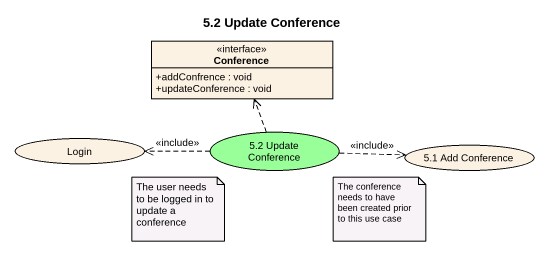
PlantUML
@startuml
title 5.2 Update Conference
allowmixing
hide circle
hide empty members
skinparam classAttributeIconSize 0
interface Conference {
  +addConfrence : void
  +updateConference : void
}
usecase Login
usecase "5.2 Update Conference" as u5_2_Update_Conference #99FF99
usecase "5.1 Add Conference" as u5_1_Add_Conference
u5_2_Update_Conference .up.> Conference
u5_2_Update_Conference .left.> Login : <<include>>
u5_2_Update_Conference .right.> u5_1_Add_Conference : <<include>>
note as N1
  The user needs to be logged in to update a conference
end note
note as N2
  The conference needs to have been created prior to this use case
end note
@enduml
